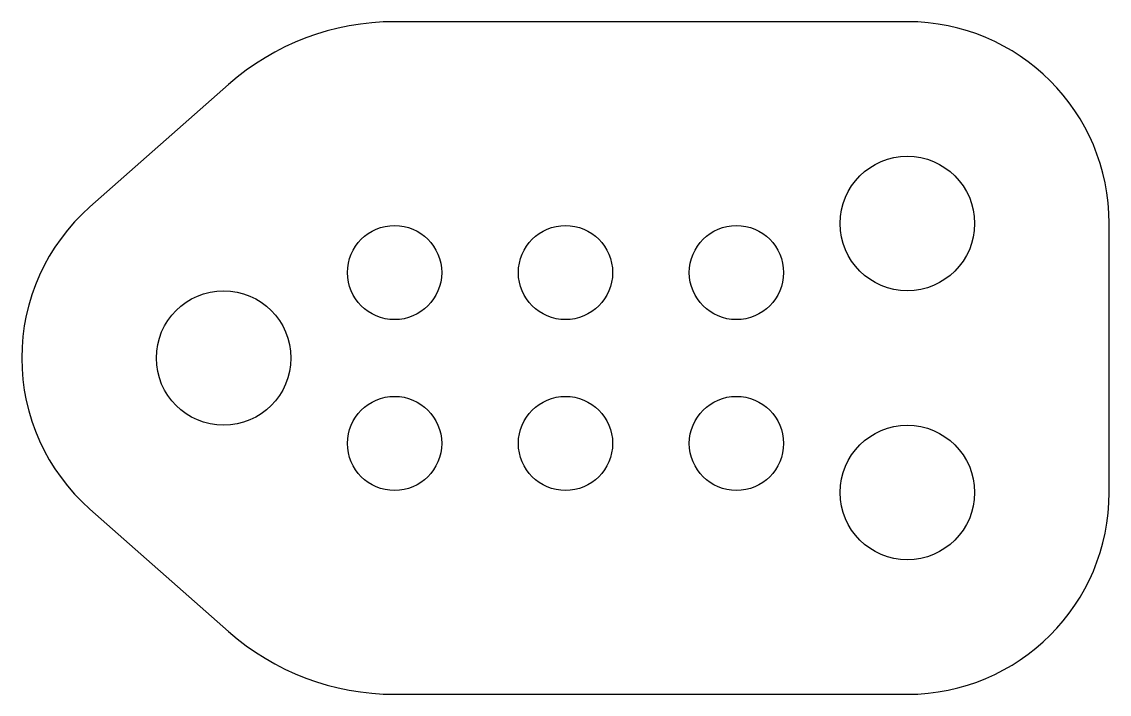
# Model space of a CAD drawing. Extents: x -4.04 to 4.04, y -2.5 to 2.5.
import ezdxf

# ---------------------------------------------------------------- set-up
doc = ezdxf.new("R2010")
doc.units = 0
doc.layers.add('MODELSKETCH_VISIBLE', color=7, linetype='CONTINUOUS')

msp = doc.modelspace()

# ---------------------------------------------------------------- linework, layer by layer
at = {"layer": 'MODELSKETCH_VISIBLE'}
for p, q in [((2.54, 2.5), (-1.27, 2.5)), ((-2.5048, 2.0326), (-3.5332, 1.1241)), ((4.04, -1), (4.04, 1)), ((-3.5332, -1.1241), (-2.5048, -2.0326)), ((-1.27, -2.5), (2.54, -2.5))]:
    msp.add_line(p, q, dxfattribs=at)
for centre, radius in [((2.54, 1), 0.5), ((-1.27, 0.635), 0.35), ((0, 0.635), 0.35), ((1.27, 0.635), 0.35), ((-2.54, 0), 0.5), ((-1.27, -0.635), 0.35), ((0, -0.635), 0.35), ((1.27, -0.635), 0.35), ((2.54, -1), 0.5)]:
    msp.add_circle(centre, radius, dxfattribs=at)
for centre, radius, start, end in [((-1.27, 0.635), 1.865, 90, 131.46072), ((2.54, 1), 1.5, 0, 90), ((-2.54, 0), 1.5, 131.46072, 228.53928), ((2.54, -1), 1.5, 270, 0), ((-1.27, -0.635), 1.865, 228.53928, 270)]:
    msp.add_arc(centre, radius, start, end, dxfattribs=at)

doc.saveas('drawing.dxf')
